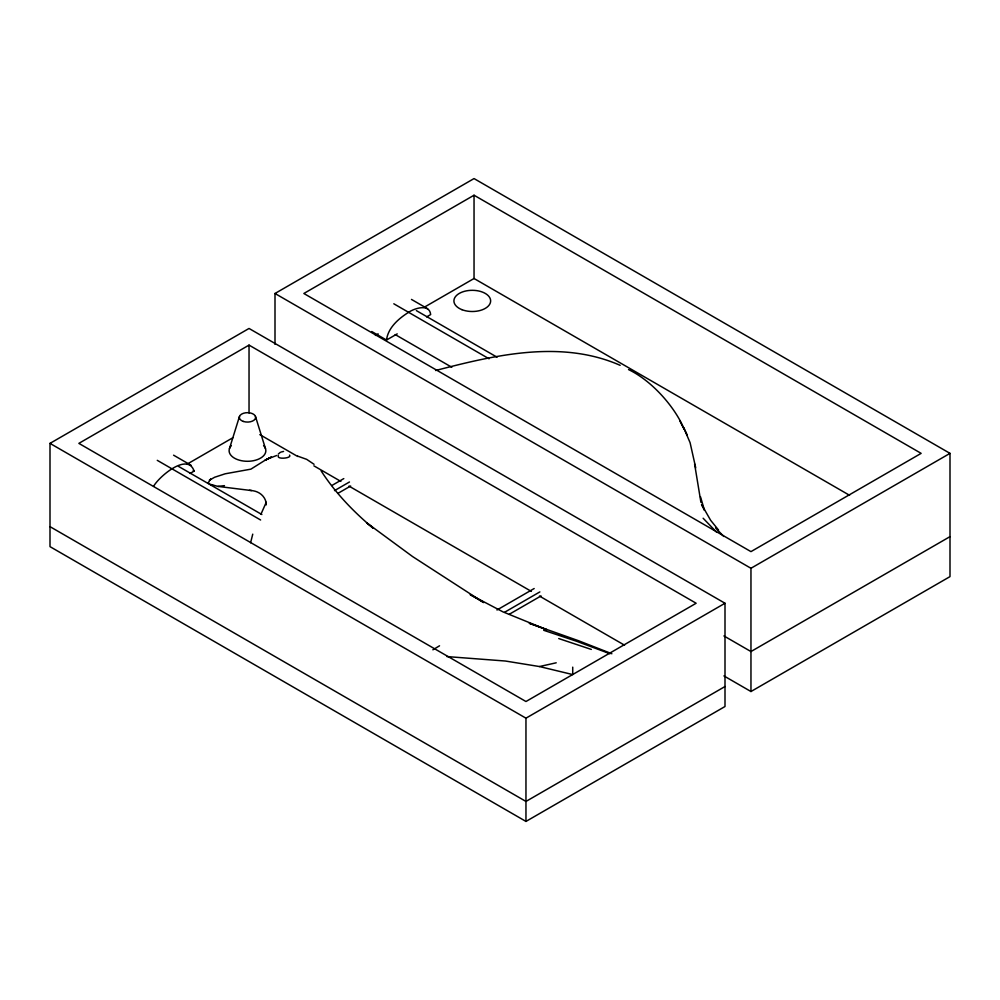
<?xml version="1.0" encoding="UTF-8"?>
<svg xmlns="http://www.w3.org/2000/svg" width="1000" height="1000" viewBox="0 0 1000 1000"><rect width="100%" height="100%" fill="white"/><g stroke="black" fill="none" stroke-linecap="round" stroke-linejoin="round"><path stroke-width="1.5" d="M572.725 667.15L572.725 674.562L539.45 666.55L556.213 662.8M371.737 331.525L386.512 340.05C388.038 327.688 398.625 318.6 408.575 312.325C414.613 308.212 429.6 303.4 430.65 314.575L426.637 316.887M684.312 429.487C675.575 407.912 652.387 380.962 628.538 369.575M250.6 542.75L252.75 534.15M229.462 448.612L239.475 416.463M260.975 514.175L266.238 502.287M153.575 486.325C158.887 476.763 187.712 451.9 194.112 471.112L190.1 473.438M278.263 454.125L280.287 452.35M209.325 481.287L208.125 482.75L209.537 484.113L217.95 486.413L252.8 490.725A14.663 8.462 0 0 1 257.4 492.038C262.413 494.162 266.475 499.312 266.2 504.9M209.475 480.163L214.613 477.262L225.175 473.8L250.888 469.15L266.512 459.35L276.75 455.475M432.875 649.812L439.538 645.8M275 344.375L275 293.488L474.038 178.575L950 453.363L950 576.613L750.962 691.525L723.913 675.913M474.038 195.225L303.85 293.488L750.962 551.625L921.15 453.363L474.038 195.225L474.038 278.5L849.562 495.3M50 443.375L249.037 328.462L725 603.25L725 706.513L525.962 821.425L50 546.638L50 443.375L525.962 718.175L725 603.25M249.037 345.112L78.85 443.375L525.962 701.513L696.15 603.25L249.037 345.112L249.037 412.962M375.438 335.425L378.137 333.862M424.062 307.35L474.038 278.5M386.512 340.05L397.212 333.875M186.9 464.263L232.825 437.75M331.85 485.5L343.8 478.6M334.5 490.637L349.462 481.987M338.038 493.3L350.65 486.012M496.975 610L534.175 588.525M504.688 612.212L539.85 591.912M509.312 614.25L541.038 595.938M275 293.488L750.962 568.275L950 453.363M950 536.638L750.962 651.55L723.913 635.938M725 686.525L525.962 801.438L50 526.65M278.363 455.65C276.125 459.875 292.462 458.237 289.525 455.112M281.175 452.025L283.575 451.438M435.575 370.513C495.175 355.037 561 339.4 620.163 365.325M217.95 486.413L224.45 485.65M446.887 656.575L505.412 661.025L539.45 666.55M249.488 490.275L251.612 490.55M210.85 484.637L212.675 485.188M297.65 456.125L306.675 459.35L314.062 464.3M558.725 638.55L591.325 649.425M543.675 630.275L576.725 641.312L609.888 653.737M611.862 653.737L578.25 640.625L529.237 623.25L546.737 629.712L503.013 611.888L470.2 594.637L483.7 602.562L412.575 556.55L366.562 522.712L373 528.05C353.212 511.488 335.213 492.7 321.175 470.962M411.475 299.425L427.638 308.75M416.362 310.613L497.062 357.2M393.812 303.788L489.062 358.787M395.213 334.575L451.812 367.262M259.85 434.625L297.663 456.463M313.875 465.825L340.887 481.425M349 486.1L531.35 591.388M539.462 596.062L624.562 645.2M173.588 455.188L191.1 465.3M193.238 470.613L194.112 471.112M178.487 466.375L261.863 514.525M157.275 460.337L260.613 520M716.587 532.163L703.125 518.237M715.612 527.987L723.763 536.45M718.538 530.025L710.65 520.312L701.55 504.45L704.425 510.213L700.5 496.788M684.3 429.462L682.725 426.575M682.588 426.325L681.85 424.913M684.638 429.975L690.088 442.675L695.725 467.837M681.787 424.775L679.925 420.938M683.75 427.638L687.212 435M255.475 416.463L265.475 448.612M694.587 463.938L700.925 502.325M750.962 568.275L750.962 691.525M525.962 718.175L525.962 821.425M263.587 445.6A18.363 10.6 0 0 1 247.475 461.287A18.363 10.6 0 0 1 231.363 445.6M210.613 479.288L209.387 480.275L210.637 479.263M269.288 458.075L265.012 460.325L271.425 457.05L269.288 458.075M461.987 309.688A18.363 10.6 0 0 0 490.588 301.663A18.363 10.6 0 0 0 464.25 291.375A18.363 10.6 0 0 0 461.987 309.688M243.388 421.45A8.162 4.713 0 0 0 255.637 417.375A8.162 4.713 0 0 0 243.388 413.3A8.162 4.713 0 0 0 243.388 421.45"/></g></svg>
